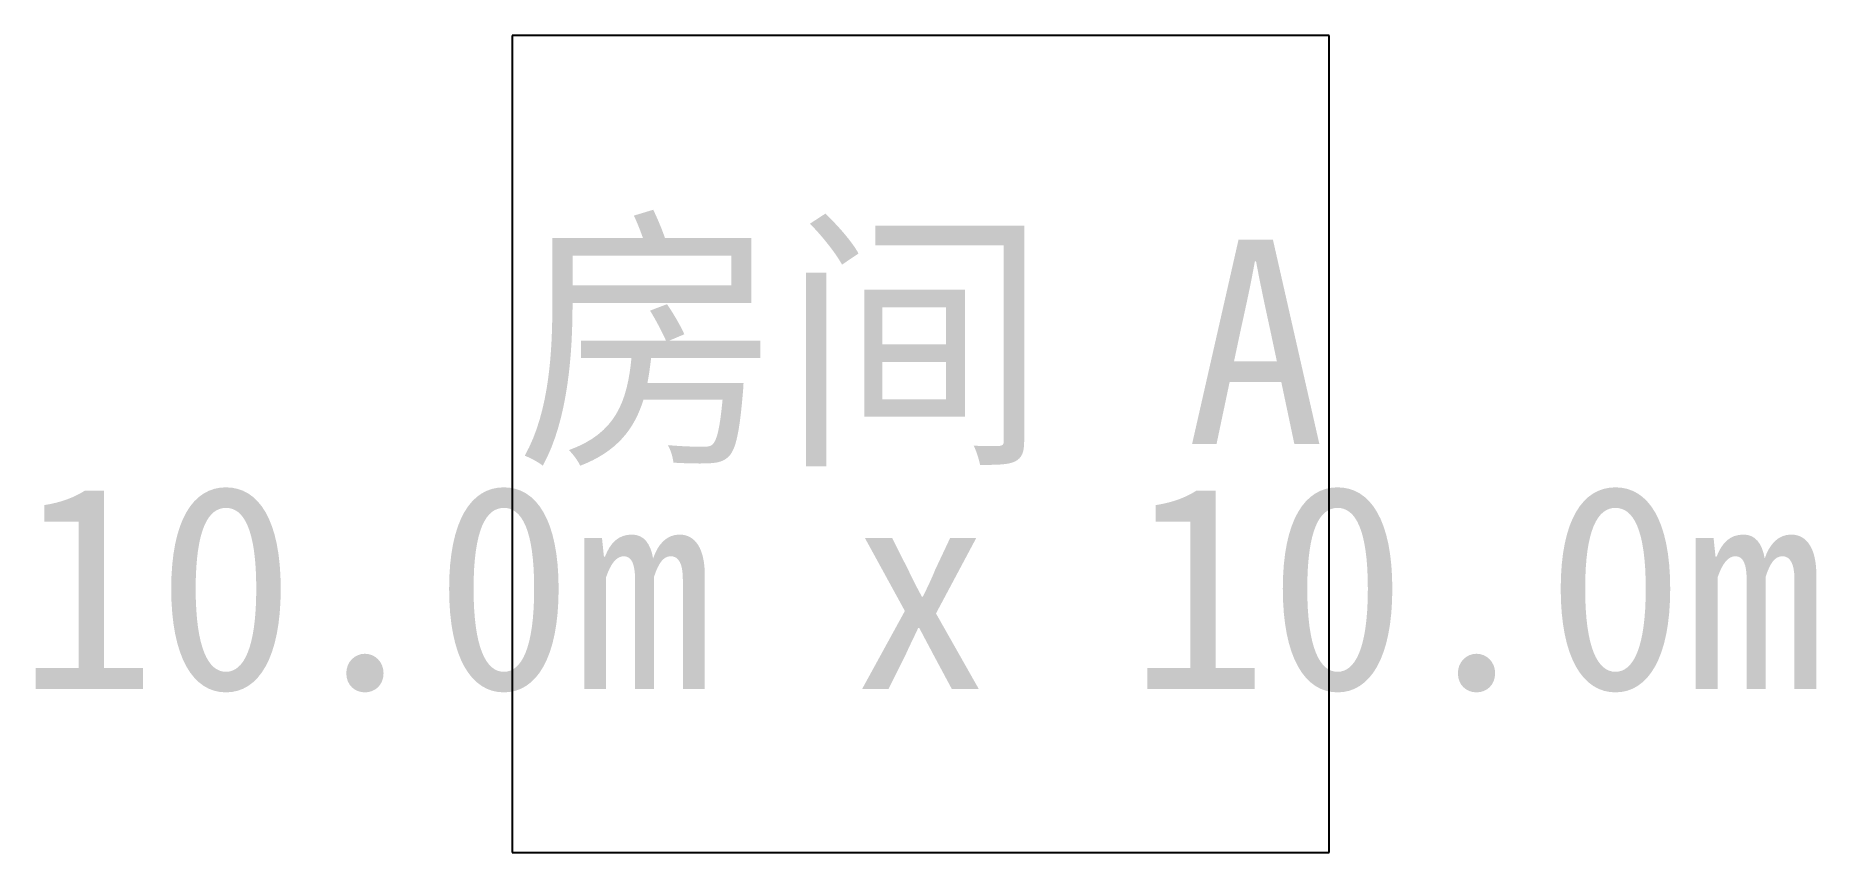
# Model space of a CAD drawing. Header units: metres. Extents: x -5.8 to 16, y 0 to 10.
import ezdxf
from ezdxf.enums import TextEntityAlignment as Align

# ---------------------------------------------------------------- set-up
doc = ezdxf.new("R2010")
doc.units = ezdxf.units.M
for name, color, linetype in [('DIMENSIONS', 3, 'Continuous'), ('TEXT', 7, 'Continuous'), ('WALLS', 1, 'Continuous')]:
    doc.layers.add(name, color=color, linetype=linetype)

msp = doc.modelspace()

# ---------------------------------------------------------------- linework, layer by layer
at = {"layer": 'WALLS'}
for p, q in [((10, 10), (0, 10)), ((0, 10), (0, 0)), ((10, 0), (10, 10)), ((0, 0), (10, 0))]:
    msp.add_line(p, q, dxfattribs=at)

# ---------------------------------------------------------------- texts
at = {"layer": 'DIMENSIONS'}
msp.add_text('10.0m x 10.0m', height=2.5, dxfattribs=at).set_placement((5, 2), align=Align.CENTER)
at = {"layer": 'TEXT'}
msp.add_text('房间 A', height=2.5, dxfattribs=at).set_placement((5, 5), align=Align.CENTER)

doc.saveas('drawing.dxf')
